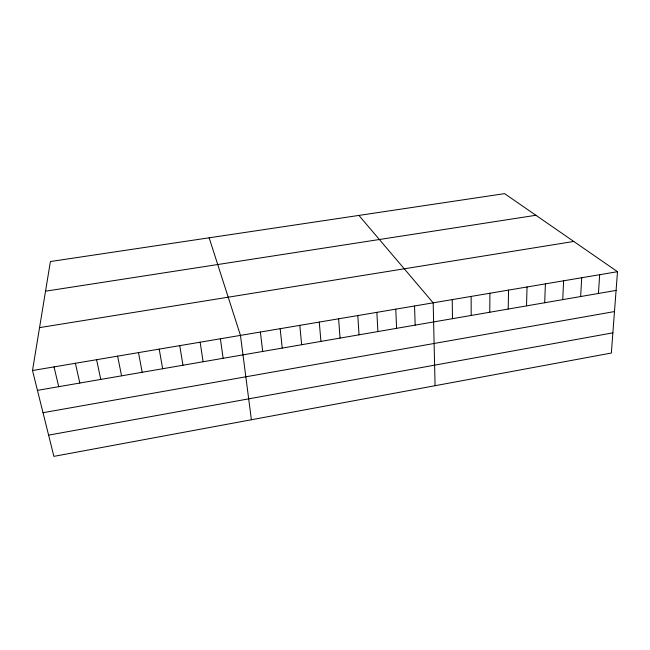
<?xml version="1.0" encoding="UTF-8"?>
<svg xmlns="http://www.w3.org/2000/svg" width="650" height="650" viewBox="0 0 650 650"><rect width="100%" height="100%" fill="white"/><g stroke="black" fill="none" stroke-linecap="round" stroke-linejoin="round"><path stroke-width="0.97" d="M489.767 312.236L489.913 293.248M508.211 309.051L508.552 290.095M526.524 305.89L527.044 286.975M544.7 302.746L545.399 283.871M562.738 299.634L563.623 280.792M580.653 296.538L581.717 277.737M598.431 293.467L599.674 274.706M617.5 271.692L611.349 353.031L53.893 456.365L32.5 370.524L50.407 261.536L504.579 193.635L617.5 271.692L32.5 370.524M48.604 435.134L612.877 332.841M43.014 412.701L614.486 311.553M37.448 390.366L616.086 290.42M39.544 327.624L573.755 241.459M45.532 291.192L535.892 215.28M358.906 215.418L433.176 302.835L435.077 385.702M209.146 237.803L240.459 335.392L251.396 419.754M54.031 366.884L58.719 386.685M75.4 363.277L79.828 383.045M96.59 359.694L100.774 379.421M117.626 356.143L121.558 375.838M138.491 352.617L142.179 372.271M159.201 349.115L162.654 368.737M179.749 345.646L182.959 365.227M200.143 342.201L203.117 361.749M220.374 338.78L223.129 358.288M260.382 332.02L262.689 351.455M280.166 328.681L282.246 348.083M299.796 325.366L301.657 344.727M319.28 322.075L320.929 341.396M338.609 318.809L340.056 338.098M357.809 315.567L359.044 334.815M376.862 312.349L377.894 331.557M395.769 309.148L396.598 328.331M414.537 305.979L415.171 325.122M452.229 299.609L452.473 318.679M471.144 296.416L471.193 315.445"/></g></svg>
